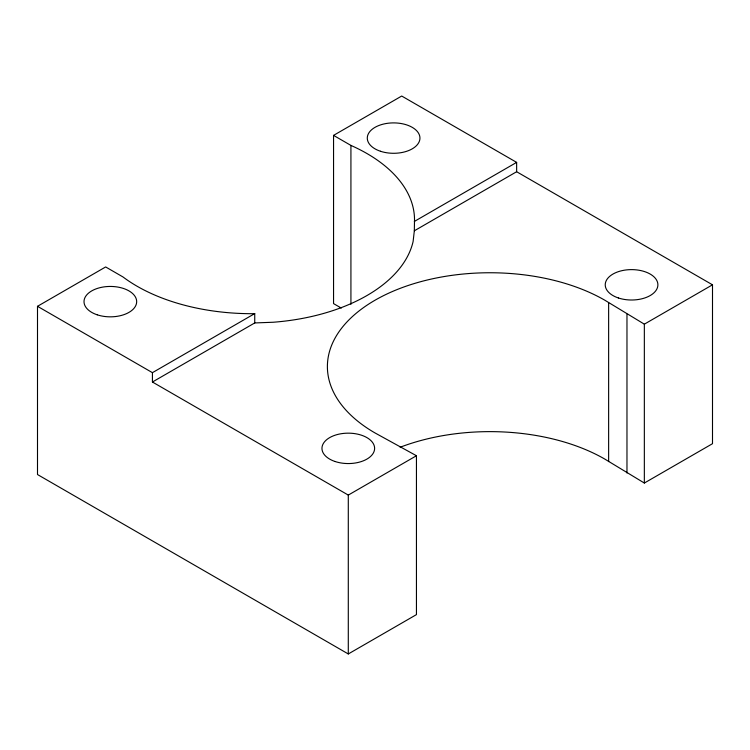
<?xml version="1.0" encoding="UTF-8"?>
<svg xmlns="http://www.w3.org/2000/svg" width="750" height="750" viewBox="0 0 750 750"><rect width="100%" height="100%" fill="white"/><g stroke="black" fill="none" stroke-linecap="round" stroke-linejoin="round"><path stroke-width="1.12" d="M400.153 447.244A162.534 93.834 0 0 1 604.856 459.113L644.344 483.038L712.5 443.691L712.5 284.812L644.344 324.169L604.856 300.234A162.534 93.834 0 0 0 375 300.234A162.534 93.834 0 0 0 375 432.938L416.447 455.738L416.447 614.616L348.291 653.962L37.5 474.534L37.5 306.309L152.428 372.666L152.428 382.013L254.738 322.941L273.197 322.247A162.534 93.834 0 0 0 413.119 241.453L414.328 230.803L414.516 219.863A162.534 93.834 0 0 0 350.925 145.416L333.553 135.384L333.553 303.609L341.269 308.062M37.5 306.309L105.656 266.953L123.028 276.984A162.534 93.834 0 0 0 251.981 313.697L254.738 313.594L254.738 322.941M333.553 135.384L401.709 96.037L516.638 162.384L516.638 171.731L712.5 284.812M152.428 372.666L254.738 313.594M414.328 221.456L516.638 162.384M414.328 230.803L516.638 171.731M152.428 382.013L348.291 495.084L416.447 455.738M644.344 324.169L644.344 483.038M626.972 314.137L626.972 473.016M608.634 302.728L608.634 461.597M350.925 145.416L350.925 304.294M348.291 495.084L348.291 653.962M618.403 297.975A26.325 15.197 0 0 0 657.891 284.812A26.325 15.197 0 0 0 618.403 271.65A26.325 15.197 0 0 0 618.403 297.975M335.128 461.522A26.325 15.197 0 0 0 374.616 448.359A26.325 15.197 0 0 0 335.128 435.197A26.325 15.197 0 0 0 335.128 461.522M380.456 151.256A26.325 15.197 0 0 0 419.944 138.094A26.325 15.197 0 0 0 380.456 124.931A26.325 15.197 0 0 0 380.456 151.256M97.181 314.803A26.325 15.197 0 0 0 136.669 301.641A26.325 15.197 0 0 0 97.181 288.478A26.325 15.197 0 0 0 97.181 314.803"/></g></svg>
